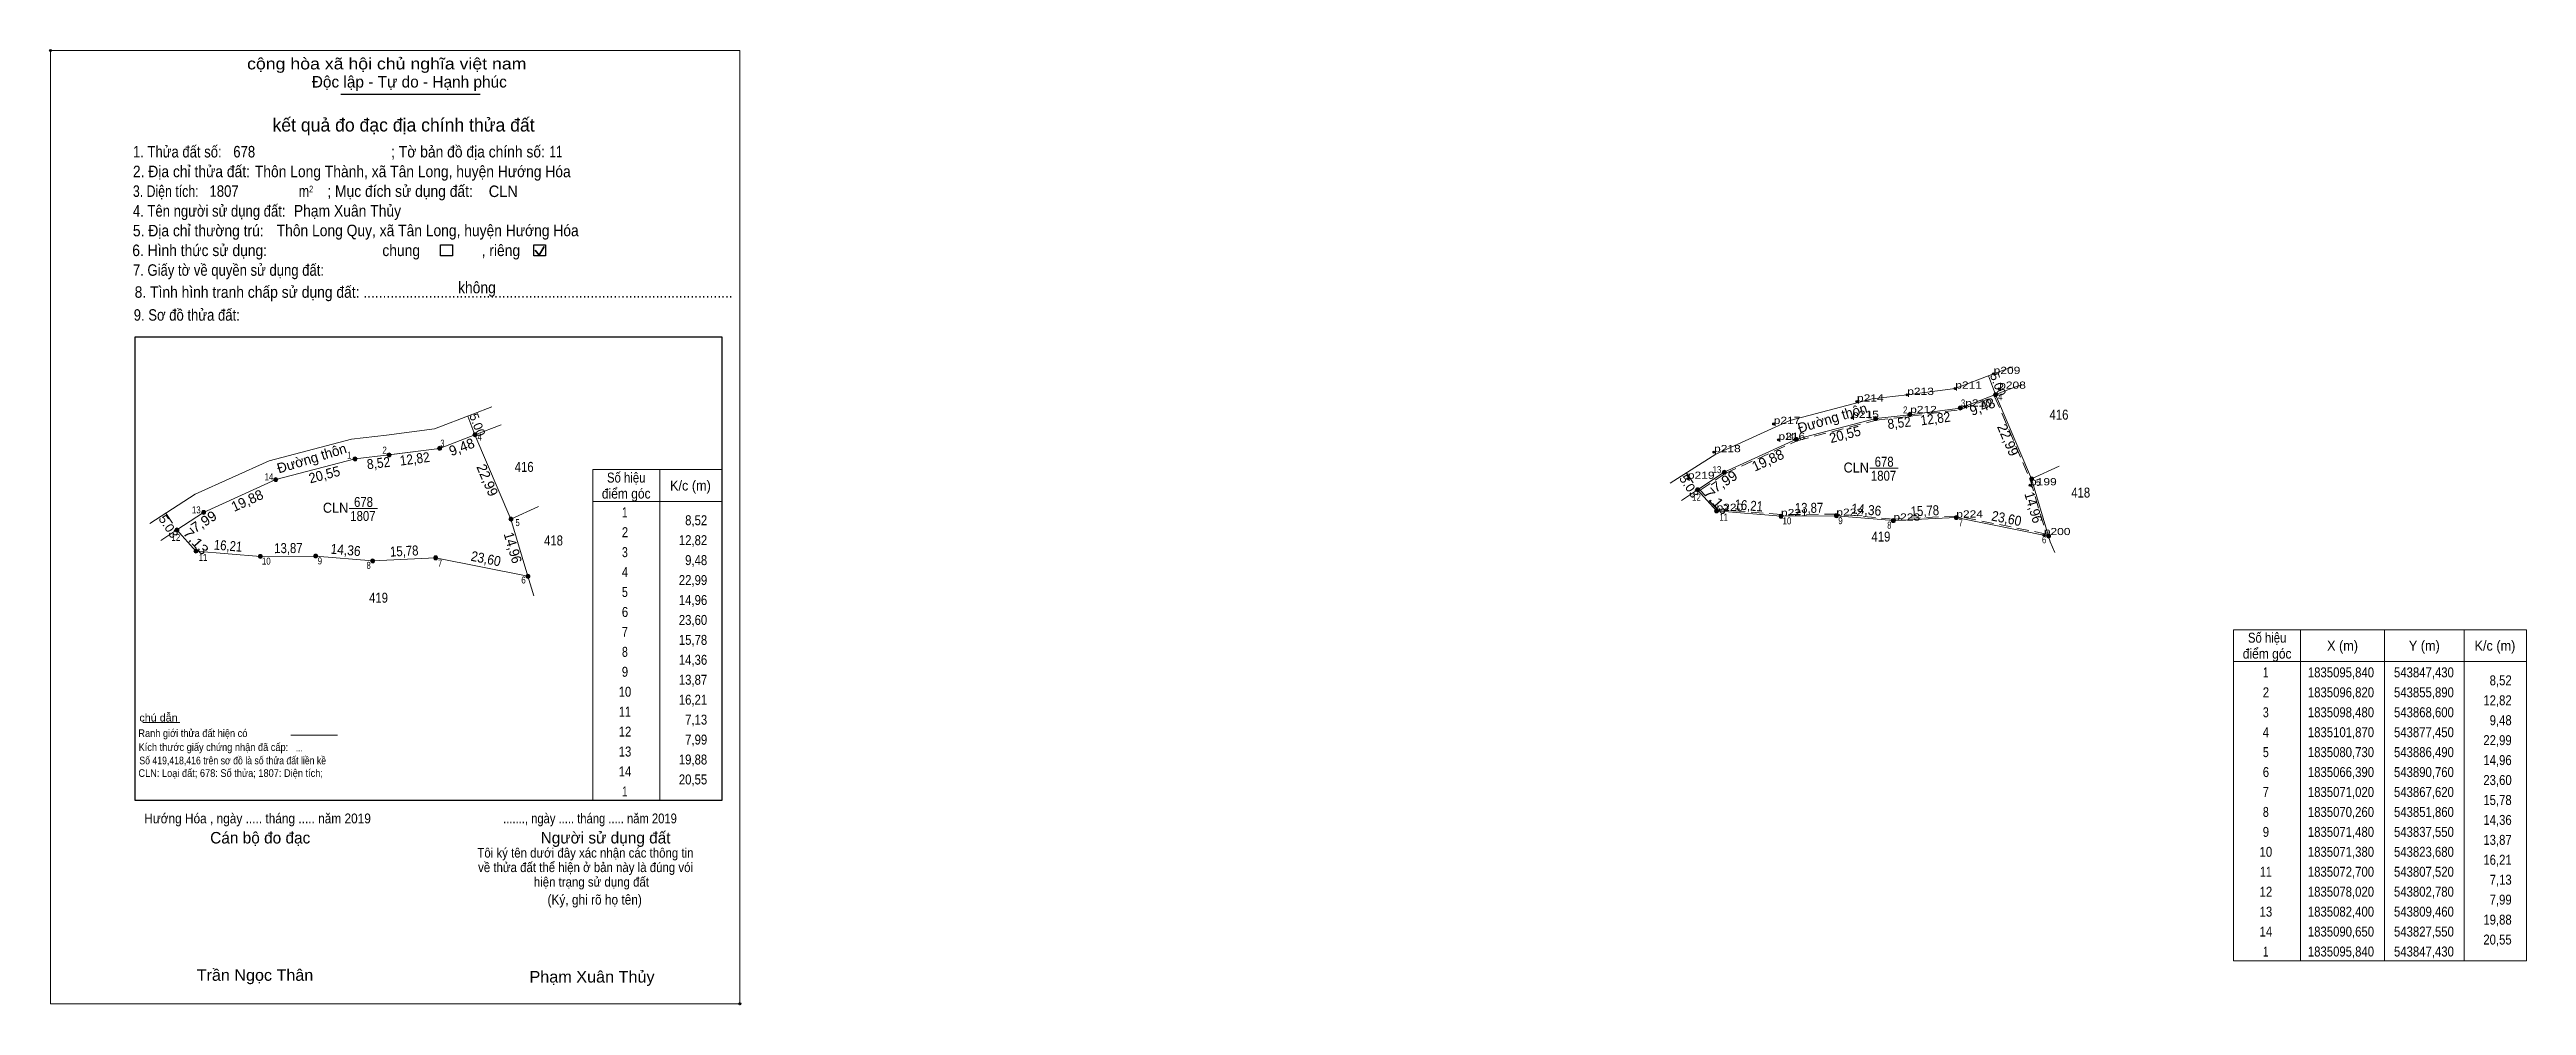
# Model space of a CAD drawing. Header units: metres. Extents: x 543390 to 544011, y 1834949 to 1835188.
import ezdxf
from ezdxf.enums import TextEntityAlignment as Align

# ---------------------------------------------------------------- set-up
doc = ezdxf.new("R2010")
doc.units = ezdxf.units.M
doc.header["$PDMODE"] = 32
doc.header["$PDSIZE"] = 0.5
doc.linetypes.add('MEDIUM_DASHED', pattern=[4.5, 3, -1.5])
for name, color, linetype, lineweight in [('1', 7, 'Continuous', 13), ('10', 7, 'Continuous', 13), ('17', 7, 'Continuous', 13), ('2', 7, 'Continuous', 25), ('6', 7, 'Continuous', 13), ('61', 7, 'Continuous', 13), ('63', 7, 'Continuous', 13)]:
    doc.layers.add(name, color=color, linetype=linetype, lineweight=lineweight)
doc.layers.add('12', color=7, linetype='Continuous')
doc.layers.add('7', color=7, linetype='Continuous')

msp = doc.modelspace()

# ---------------------------------------------------------------- hatches: boundary and pattern name
at = {"layer": '63'}
for points in [[(543877.95, 1835101.87, 1), (543876.95, 1835101.87, 1)], [(543847.93, 1835095.84, 1), (543846.93, 1835095.84, 1)], [(543856.47, 1835096.83, 1), (543855.47, 1835096.83, 1)], [(543869.1, 1835098.48, 1), (543868.1, 1835098.48, 1)], [(543475.3, 1835086.744, 1), (543474.3, 1835086.744, 1)], [(543487.93, 1835088.394, 1), (543486.93, 1835088.394, 1)], [(543496.78, 1835091.784, 1), (543495.78, 1835091.784, 1)], [(543828.05, 1835090.65, 1), (543827.05, 1835090.65, 1)], [(543446.88, 1835080.564, 1), (543445.88, 1835080.564, 1)], [(543466.76, 1835085.754, 1), (543465.76, 1835085.754, 1)], [(543809.96, 1835082.4, 1), (543808.96, 1835082.4, 1)], [(543886.99, 1835080.73, 1), (543885.99, 1835080.73, 1)], [(543803.28, 1835078.02, 1), (543802.28, 1835078.02, 1)], [(543422.11, 1835067.934, 1), (543421.11, 1835067.934, 1)], [(543428.79, 1835072.314, 1), (543427.79, 1835072.314, 1)], [(543505.82, 1835070.644, 1), (543504.82, 1835070.644, 1)], [(543808.02, 1835072.7, 1), (543807.02, 1835072.7, 1)], [(543824.18, 1835071.38, 1), (543823.18, 1835071.38, 1)], [(543838.05, 1835071.48, 1), (543837.05, 1835071.48, 1)], [(543852.36, 1835070.26, 1), (543851.36, 1835070.26, 1)], [(543868.12, 1835071.02, 1), (543867.12, 1835071.02, 1)], [(543426.85, 1835062.614, 1), (543425.85, 1835062.614, 1)], [(543891.26, 1835066.39, 1), (543890.26, 1835066.39, 1)], [(543443.01, 1835061.294, 1), (543442.01, 1835061.294, 1)], [(543456.88, 1835061.394, 1), (543455.88, 1835061.394, 1)], [(543471.19, 1835060.174, 1), (543470.19, 1835060.174, 1)], [(543486.95, 1835060.934, 1), (543485.95, 1835060.934, 1)], [(543510.09, 1835056.304, 1), (543509.09, 1835056.304, 1)]]:
    msp.add_hatch(color=256, dxfattribs=at).paths.add_polyline_path(points)

# ---------------------------------------------------------------- linework, layer by layer
at = {"layer": '1'}
for points in [[(543847.43, 1835095.84), (543855.89, 1835096.82), (543868.6, 1835098.48), (543877.45, 1835101.87), (543886.49, 1835080.73), (543890.76, 1835066.39), (543867.62, 1835071.02), (543851.86, 1835070.26), (543837.55, 1835071.48), (543823.68, 1835071.38), (543807.52, 1835072.7), (543802.78, 1835078.02), (543809.46, 1835082.4), (543827.55, 1835090.65)], [(543466.26, 1835085.75), (543474.72, 1835086.73), (543487.43, 1835088.39), (543496.28, 1835091.78), (543505.32, 1835070.64), (543509.59, 1835056.3), (543486.45, 1835060.93), (543470.69, 1835060.17), (543456.38, 1835061.39), (543442.51, 1835061.29), (543426.35, 1835062.61), (543421.61, 1835067.93), (543428.29, 1835072.31), (543446.38, 1835080.56)]]:
    msp.add_lwpolyline(points, close=True, dxfattribs=at)
at = {"layer": '1', "linetype": 'MEDIUM_DASHED'}
msp.add_lwpolyline([(543847.5, 1835095.45), (543855.94, 1835096.42), (543868.7, 1835098.09), (543877.23, 1835101.36), (543886.11, 1835080.59), (543890.19, 1835066.91), (543867.65, 1835071.42), (543851.87, 1835070.66), (543837.57, 1835071.88), (543823.69, 1835071.78), (543807.71, 1835073.09), (543803.39, 1835077.94), (543809.65, 1835082.05), (543827.68, 1835090.27)], close=True, dxfattribs=at)
at = {"layer": '10'}
for p, q in [((543876.98, 1835107.04), (543881.72, 1835108.86)), ((543877.45, 1835101.87), (543884.06, 1835104.4)), ((543495.81, 1835096.95), (543500.55, 1835098.77)), ((543496.28, 1835091.78), (543502.89, 1835094.31)), ((543847.43, 1835095.84), (543855.89, 1835096.82)), ((543466.26, 1835085.75), (543474.72, 1835086.73)), ((543802.78, 1835078.02), (543809.46, 1835082.4)), ((543890.76, 1835066.39), (543886.49, 1835080.73)), ((543421.61, 1835067.93), (543428.29, 1835072.31)), ((543509.59, 1835056.3), (543505.32, 1835070.64)), ((543891.18, 1835064.96), (543892.35, 1835062.25))]:
    msp.add_line(p, q, dxfattribs=at)
for points in [[(543846.5, 1835100.77), (543855.32, 1835101.79), (543867.37, 1835103.36), (543876.98, 1835107.04)], [(543855.97, 1835096.83), (543868.6, 1835098.48), (543877.45, 1835101.87)], [(543877.45, 1835101.87), (543886.49, 1835080.73), (543893.37, 1835083.91)], [(543465.33, 1835090.68), (543474.15, 1835091.7), (543486.2, 1835093.27), (543495.81, 1835096.95)], [(543474.8, 1835086.74), (543487.43, 1835088.39), (543496.28, 1835091.78)], [(543496.28, 1835091.78), (543505.32, 1835070.64), (543512.2, 1835073.82)], [(543802.78, 1835078.02), (543807.52, 1835072.7), (543823.68, 1835071.38), (543837.55, 1835071.48), (543851.86, 1835070.26), (543867.62, 1835071.02), (543890.76, 1835066.39), (543891.18, 1835064.96)], [(543421.61, 1835067.93), (543426.35, 1835062.61), (543442.51, 1835061.29), (543456.38, 1835061.39), (543470.69, 1835060.17), (543486.45, 1835060.93), (543509.59, 1835056.3), (543511.03, 1835051.41)]]:
    msp.add_lwpolyline(points, dxfattribs=at)
at = {"layer": '17'}
msp.add_line((543413.05, 1835019.64), (543422.31, 1835019.64), dxfattribs=at)
at = {"layer": '2'}
for p, q in [((543462.7, 1835177.19), (543497.65, 1835177.19)), ((543411.11, 1835116.38), (543558.23, 1835116.38)), ((543558.23, 1835116.38), (543558.23, 1835000.06))]:
    msp.add_line(p, q, dxfattribs=at)
at = {"layer": '2', "lineweight": 35}
for p, q in [((543511.44, 1835138.12), (543512.42, 1835136.84)), ((543512.42, 1835136.84), (543513.62, 1835138.98))]:
    msp.add_line(p, q, dxfattribs=at)
at = {"layer": '2', "lineweight": 13}
msp.add_lwpolyline([(543389.92, 1835188.15), (543562.73, 1835188.15), (543562.73, 1834949.13), (543389.92, 1834949.13)], close=True, dxfattribs=at)
at = {"layer": '2'}
for points in [[(543487.71, 1835139.4), (543490.67, 1835139.4), (543490.67, 1835136.63), (543487.71, 1835136.63)], [(543511.06, 1835139.4), (543514.02, 1835139.4), (543514.02, 1835136.63), (543511.06, 1835136.63)]]:
    msp.add_lwpolyline(points, close=True, dxfattribs=at)
msp.add_lwpolyline([(543558.23, 1835000.06), (543411.11, 1835000.06), (543411.11, 1835116.38)], dxfattribs=at)
for p in [(543389.92, 1835188.15), (543562.72, 1834949.13)]:
    msp.add_point(p, dxfattribs=at)
at = {"layer": '6'}
msp.add_line((543450.19, 1835016.49), (543461.89, 1835016.49), dxfattribs=at)
at = {"layer": '61'}
for p, q in [((543795.94, 1835079.62), (543807.38, 1835086.95)), ((543414.77, 1835069.53), (543426.21, 1835076.86)), ((543798.7, 1835075.34), (543802.78, 1835078.02)), ((543417.53, 1835065.25), (543421.61, 1835067.93))]:
    msp.add_line(p, q, dxfattribs=at)
for points in [[(543807.38, 1835086.95), (543825.86, 1835095.38), (543846.5, 1835100.77)], [(543809.46, 1835082.4), (543827.55, 1835090.65), (543847.43, 1835095.84)], [(543426.21, 1835076.86), (543444.69, 1835085.29), (543465.33, 1835090.68)], [(543428.29, 1835072.31), (543446.38, 1835080.56), (543466.26, 1835085.75)]]:
    msp.add_lwpolyline(points, dxfattribs=at)
at = {"layer": '63'}
for p, q in [((543875.66, 1835106.54), (543877.45, 1835101.87)), ((543494.49, 1835096.45), (543496.28, 1835091.78)), ((543542.63, 1835083.06), (543542.63, 1835000.06)), ((543542.63, 1835083.06), (543542.63, 1835000.06)), ((543558.23, 1835083.06), (543558.23, 1835000.06)), ((543845.91, 1835083.39), (543853.02, 1835083.39)), ((543464.74, 1835073.3), (543471.85, 1835073.3)), ((543953.94, 1835042.91), (543953.94, 1834959.91)), ((543974.94, 1835042.91), (543974.94, 1834959.91)), ((543994.94, 1835042.91), (543994.94, 1834959.91)), ((543937.14, 1835034.91), (544010.54, 1835034.91))]:
    msp.add_line(p, q, dxfattribs=at)
at = {"layer": '63', "linetype": 'MEDIUM_DASHED'}
for p, q in [((543800.02, 1835082.23), (543802.78, 1835078.02)), ((543418.85, 1835072.14), (543421.61, 1835067.93))]:
    msp.add_line(p, q, dxfattribs=at)
at = {"layer": '63'}
for points in [[(543525.83, 1835000.06), (543525.83, 1835083.06), (543542.63, 1835083.06), (543558.23, 1835083.06)], [(543525.83, 1835075.06), (543542.63, 1835075.06), (543558.23, 1835075.06)], [(543558.23, 1835000.06), (543542.63, 1835000.06), (543525.83, 1835000.06)]]:
    msp.add_lwpolyline(points, dxfattribs=at)
msp.add_lwpolyline([(543937.14, 1835042.91), (544010.54, 1835042.91), (544010.54, 1834959.91), (543937.14, 1834959.91)], close=True, dxfattribs=at)
for centre in [(543877.45, 1835101.87), (543847.43, 1835095.84), (543855.97, 1835096.83), (543868.6, 1835098.48), (543474.8, 1835086.744), (543487.43, 1835088.394), (543496.28, 1835091.784), (543827.55, 1835090.65), (543446.38, 1835080.564), (543466.26, 1835085.754), (543809.46, 1835082.4), (543886.49, 1835080.73), (543802.78, 1835078.02), (543421.61, 1835067.934), (543428.29, 1835072.314), (543505.32, 1835070.644), (543807.52, 1835072.7), (543823.68, 1835071.38), (543837.55, 1835071.48), (543851.86, 1835070.26), (543867.62, 1835071.02), (543426.35, 1835062.614), (543890.76, 1835066.39), (543442.51, 1835061.294), (543456.38, 1835061.394), (543470.69, 1835060.174), (543486.45, 1835060.934), (543509.59, 1835056.304)]:
    msp.add_circle(centre, 0.5, dxfattribs=at)
at = {"layer": '7'}
for p in [(543876.98, 1835107.05), (543842.73, 1835100.13), (543855.32, 1835101.79), (543867.37, 1835103.36), (543878.37, 1835103.33), (543821.85, 1835094.5), (543841.53, 1835096.02), (543856.05, 1835097.23), (543869.86, 1835098.86), (543806.89, 1835087.43), (543823.04, 1835090.51), (543800.34, 1835080.75), (543886.11, 1835079.12), (543807.52, 1835072.69), (543823.68, 1835071.37), (543837.55, 1835071.48), (543851.86, 1835070.26), (543867.62, 1835071.02), (543889.55, 1835066.63)]:
    msp.add_point(p, dxfattribs=at)

# ---------------------------------------------------------------- texts
at = {"layer": '1'}
for p in [(543836.926, 1835094.791), (543455.756, 1835084.701)]:
    msp.add_text('Đường thôn', height=2.5, rotation=16.917, dxfattribs=at).set_placement(p, align=Align.CENTER)
for s, width, p in [('416', 0.85, (543893.36, 1835095.59)), ('416', 0.85, (543508.64, 1835082.49)), ('CLN', 0.95, (543842.545, 1835082.33)), ('1807', 0.85, (543849.39, 1835080.27)), ('678', 0.85, (543849.54, 1835083.78)), ('CLN', 0.95, (543461.375, 1835072.24)), ('678', 0.85, (543468.37, 1835073.69)), ('418', 0.85, (543898.81, 1835076.05)), ('1807', 0.85, (543468.22, 1835070.18)), ('418', 0.85, (543516, 1835064.04)), ('419', 0.85, (543848.725, 1835065.01)), ('419', 0.85, (543472.135, 1835049.68))]:
    msp.add_text(s, height=2.5, dxfattribs=dict(at, width=width)).set_placement(p, align=Align.CENTER)
at = {"layer": '12', "width": 1.25}
for s, p in [('p209', (543876.98, 1835107.04)), ('p214', (543842.73, 1835100.13)), ('p213', (543855.32, 1835101.79)), ('p211', (543867.37, 1835103.36)), ('p210', (543869.86, 1835098.86)), ('p208', (543878.37, 1835103.34)), ('p217', (543821.86, 1835094.5)), ('p215', (543841.52, 1835096.02)), ('p212', (543856.05, 1835097.23)), ('p218', (543806.9, 1835087.43)), ('p216', (543823.04, 1835090.51)), ('p219', (543800.34, 1835080.75)), ('p199', (543886.11, 1835079.12)), ('p220', (543807.52, 1835072.7)), ('p221', (543823.68, 1835071.38)), ('p222', (543837.55, 1835071.48)), ('p223', (543851.86, 1835070.26)), ('p224', (543867.62, 1835071.02)), ('p200', (543889.55, 1835066.63))]:
    msp.add_text(s, height=1.8, dxfattribs=at).set_placement(p)
at = {"layer": '2'}
for s, height, width, p in [('cộng hòa xã hội chủ nghĩa việt nam', 2.884, 1.15, (543439.19, 1835183.41)), ('1. Thửa đất số:', 2.884, 0.85, (543410.57, 1835161.33)), ('678', 2.89, 0.85, (543435.73, 1835161.33)), ('; Tờ bản đồ địa chính số:', 2.884, 0.9, (543475.29, 1835161.33)), ('11', 2.89, 0.75, (543515, 1835161.36)), ('2. Địa chỉ thửa đất:', 2.884, 0.9, (543410.57, 1835156.38)), ('Thôn Long Thành, xã Tân Long, huyện Hướng Hóa', 2.88, 0.9, (543441.14, 1835156.38)), ('4. Tên người sử dụng đất:', 2.884, 0.85, (543410.57, 1835146.49)), ('3. Diện tích:', 2.884, 0.8, (543410.57, 1835151.44)), ('1807', 2.89, 0.85, (543429.77, 1835151.46)), ('Phạm Xuân Thủy', 2.89, 0.9, (543450.91, 1835146.52)), ('m', 2.884, 0.8, (543452.15, 1835151.44)), ('2', 1.648, 0.8, (543454.74, 1835152.6)), ('; Mục đích sử dụng đất:', 2.884, 0.9, (543459.3, 1835151.44)), ('CLN', 2.88, 0.95, (543499.75, 1835151.41)), ('5. Địa chỉ thường trú:', 2.884, 0.9, (543410.57, 1835141.55)), ('Thôn Long Quy, xã Tân Long, huyện Hướng Hóa', 2.88, 0.9, (543446.61, 1835141.59)), ('6. Hình thức sử dụng:', 2.884, 0.9, (543410.41, 1835136.6)), ('chung                , riêng', 2.884, 0.9, (543473.09, 1835136.6)), ('7. Giấy tờ về quyền sử dụng đất:', 2.884, 0.85, (543410.57, 1835131.66)), ('không', 2.885, 0.9, (543492.07, 1835127.28)), ('8. Tình hình tranh chấp sử dụng đất: ................................................................................................', 2.884, 0.9, (543411.01, 1835126.14)), ('9. Sơ đồ thửa đất:', 2.884, 0.85, (543410.78, 1835120.4)), ('Hướng Hóa , ngày ..... tháng ..... năm 2019', 2.47, 0.9, (543413.4, 1834994.35)), ('......., ngày ..... tháng ..... năm 2019', 2.47, 0.85, (543503.37, 1834994.35)), ('(Ký, ghi rõ họ tên)', 2.473, 0.9, (543514.49, 1834973.99)), ('Trần Ngọc Thân', 2.88, 1.05, (543426.56, 1834954.87)), ('Phạm Xuân Thủy', 2.89, 1.05, (543509.97, 1834954.44))]:
    msp.add_text(s, height=height, dxfattribs=dict(at, width=width)).set_placement(p)
for s, height, p in [('Độc lập - Tự do - Hạnh phúc', 2.884, (543455.41, 1835178.87)), ('Cán bộ đo đạc', 2.885, (543429.94, 1834989.3)), ('Người sử dụng đất', 2.884, (543512.77, 1834989.3))]:
    msp.add_text(s, height=height, dxfattribs=at).set_placement(p)
for s, height, p in [('kết quả đo đạc địa chính thửa đất', 3.297, (543478.415, 1835167.84)), ('.', 0.824, (543562.702, 1834948.68))]:
    msp.add_text(s, height=height, dxfattribs=at).set_placement(p, align=Align.CENTER)
at = {"layer": '2', "width": 0.9}
for s, height, p in [('...', 1.6, (543452.235, 1835012.45)), ('Tôi ký tên dưới đây xác nhận các thông tin', 2.383, (543524, 1834985.77)), ('về thửa đất thể hiện ở bản này là đúng vói', 2.383, (543524.03, 1834982.13)), ('hiện trạng sử dụng đất', 2.383, (543525.49, 1834978.48))]:
    msp.add_text(s, height=height, dxfattribs=at).set_placement(p, align=Align.CENTER)
at = {"layer": '6'}
for s, width, p in [('chú dẫn', 1.05, (543412.19, 1835019.89)), ('Ranh giới thửa đất hiện có ', 0.9, (543411.93, 1835016)), ('Kích thước giấy chứng nhận đã cấp:', 0.9, (543412, 1835012.5)), ('CLN: Loại đất; 678: Số thửa; 1807: Diện tích;', 0.9, (543411.95, 1835006)), ('Số 419,418,416 trên sơ đồ là số thửa đất liền kề', 0.85, (543412.18, 1835009.16))]:
    msp.add_text(s, height=1.92, dxfattribs=dict(at, width=width)).set_placement(p)
at = {"layer": '63'}
for s, height, rotation, p in [('5.00', 2.25, 290.972, (543877.051, 1835103.983)), ('9,48', 2.5, 20.959, (543874.603, 1835097.652)), ('5.00', 2.25, 290.972, (543495.881, 1835093.893)), ('22,99', 2.5, 293.153, (543879.431, 1835090.006)), ('9,48', 2.5, 20.959, (543493.438, 1835087.564)), ('19,88', 2.5, 24.516, (543820.911, 1835084.254)), ('22,99', 2.5, 293.153, (543498.259, 1835079.921)), ('19,88', 2.5, 24.516, (543439.741, 1835074.164))]:
    msp.add_text(s, height=height, rotation=rotation, dxfattribs=at).set_placement(p, align=Align.CENTER)
for s, height, width, p in [(' 3', 1.75, 0.8, (543869.84, 1835098.89)), (' 4', 1.75, 0.85, (543879.2, 1835100.41)), (' 1', 1.75, 0.75, (543846.48, 1835095.89)), (' 2', 1.75, 0.85, (543855.38, 1835097.15)), (' 1', 1.75, 0.75, (543465.31, 1835085.8)), (' 2', 1.75, 0.85, (543474.21, 1835087.06)), (' 3', 1.75, 0.8, (543488.67, 1835088.8)), (' 4', 1.75, 0.85, (543498.03, 1835090.32)), (' 14', 1.75, 0.85, (543826.95, 1835090.47)), (' 14', 1.75, 0.85, (543445.78, 1835080.38)), (' 13', 1.75, 0.85, (543808.73, 1835082.17)), (' 5', 1.75, 0.8, (543888.68, 1835078.98)), (' 12', 1.75, 0.85, (543803.6, 1835075.28)), (' 13', 1.75, 0.85, (543427.56, 1835072.08)), (' 5', 1.75, 0.8, (543507.51, 1835068.89)), ('8,52', 2.5, 0.85, (543554.52, 1835069.11)), (' 11', 1.75, 0.8, (543810.36, 1835070.25)), (' 10', 1.75, 0.85, (543826.27, 1835069.33)), (' 9', 1.75, 0.85, (543839.15, 1835069.38)), (' 8', 1.75, 0.8, (543851.35, 1835068.26)), (' 7', 1.75, 0.8, (543869.26, 1835068.82)), (' 12', 1.75, 0.85, (543422.43, 1835065.19)), ('12,82', 2.5, 0.85, (543554.52, 1835064.11)), (' 6', 1.75, 0.85, (543890.2, 1835064.59)), (' 11', 1.75, 0.8, (543429.19, 1835060.16)), (' 10', 1.75, 0.85, (543445.1, 1835059.24)), (' 9', 1.75, 0.85, (543457.98, 1835059.29)), (' 8', 1.75, 0.8, (543470.18, 1835058.17)), (' 7', 1.75, 0.8, (543488.09, 1835058.73)), (' 6', 1.75, 0.85, (543509.03, 1835054.5)), ('22,99', 2.5, 0.85, (543554.52, 1835054.11)), ('9,48', 2.5, 0.85, (543554.52, 1835059.11)), ('14,96', 2.5, 0.85, (543554.52, 1835049.11)), ('23,60', 2.5, 0.85, (543554.52, 1835044.11)), ('15,78', 2.5, 0.85, (543554.52, 1835039.11)), ('14,36', 2.5, 0.85, (543554.52, 1835034.11)), ('13,87', 2.5, 0.85, (543554.52, 1835029.11)), ('8,52', 2.5, 0.85, (544006.84, 1835028.96)), ('16,21', 2.5, 0.85, (543554.52, 1835024.11)), ('12,82', 2.5, 0.85, (544006.84, 1835023.96)), ('7,13', 2.5, 0.85, (543554.52, 1835019.11)), ('9,48', 2.5, 0.85, (544006.84, 1835018.96)), ('7,99', 2.5, 0.85, (543554.52, 1835014.11)), ('22,99', 2.5, 0.85, (544006.84, 1835013.96)), ('20,55', 2.5, 0.85, (543554.52, 1835004.11)), ('19,88', 2.5, 0.85, (543554.52, 1835009.11)), ('23,60', 2.5, 0.85, (544006.84, 1835003.96)), ('14,96', 2.5, 0.85, (544006.84, 1835008.96)), ('15,78', 2.5, 0.85, (544006.84, 1834998.96)), ('14,36', 2.5, 0.85, (544006.84, 1834993.96)), ('13,87', 2.5, 0.85, (544006.84, 1834988.96)), ('16,21', 2.5, 0.85, (544006.84, 1834983.96)), ('7,13', 2.5, 0.85, (544006.84, 1834978.96)), ('7,99', 2.5, 0.85, (544006.84, 1834973.96)), ('19,88', 2.5, 0.85, (544006.84, 1834968.96)), ('20,55', 2.5, 0.85, (544006.84, 1834963.96))]:
    msp.add_text(s, height=height, dxfattribs=dict(at, width=width)).set_placement(p, align=Align.RIGHT)
for s, height, rotation, width, p in [('20,55', 2.5, 14.631, 0.95, (543840.054, 1835090.678)), ('8,52', 2.5, 6.608, 0.9, (543853.446, 1835093.55)), ('12,82', 2.5, 7.441, 0.9, (543862.548, 1835094.621)), ('12,82', 2.5, 7.441, 0.9, (543481.378, 1835084.531)), ('20,55', 2.5, 14.631, 0.95, (543458.884, 1835080.588)), ('8,52', 2.5, 6.608, 0.9, (543472.276, 1835083.46)), ('5.03', 2.25, 303.248, 1.05, (543799.742, 1835078.262)), ('7,99', 2.5, 33.252, 1.05, (543810.19, 1835079.05)), ('7,13', 2.5, 311.7, 1.15, (543806.619, 1835074.317)), ('16,21', 2.5, 355.33, 0.85, (543815.503, 1835072.817)), ('13,87', 2.5, 0.413, 0.85, (543830.721, 1835072.216)), ('14,36', 2.5, 355.127, 0.9, (543844.959, 1835071.753)), ('14,96', 2.5, 286.582, 0.95, (543885.78, 1835073.202)), ('5.03', 2.25, 303.248, 1.05, (543418.572, 1835068.172)), ('7,13', 2.5, 311.7, 1.15, (543425.449, 1835064.227)), ('7,99', 2.5, 33.252, 1.05, (543429.025, 1835068.963)), ('15,78', 2.5, 2.761, 0.85, (543859.8, 1835071.486)), ('23,60', 2.5, 348.685, 0.9, (543879.975, 1835069.589)), ('16,21', 2.5, 355.33, 0.85, (543434.333, 1835062.727)), ('13,87', 2.5, 0.413, 0.85, (543449.551, 1835062.126)), ('14,36', 2.5, 355.127, 0.9, (543463.789, 1835061.663)), ('15,78', 2.5, 2.761, 0.85, (543478.635, 1835061.396)), ('23,60', 2.5, 348.685, 0.9, (543498.805, 1835059.499)), ('14,96', 2.5, 286.582, 0.95, (543504.611, 1835063.107))]:
    msp.add_text(s, height=height, rotation=rotation, dxfattribs=dict(at, width=width)).set_placement(p, align=Align.CENTER)
for s, width, p in [('Số hiệu', 0.85, (543534.22, 1835079.81)), ('điểm góc', 0.9, (543534.22, 1835075.81)), ('K/c (m)', 0.95, (543550.32, 1835077.81)), (' 2', 0.85, (543533.52, 1835066.11)), (' 1', 0.75, (543533.515, 1835071.11)), (' 3', 0.8, (543533.52, 1835061.11)), (' 4', 0.85, (543533.515, 1835056.11)), (' 5', 0.8, (543533.52, 1835051.11)), (' 6', 0.85, (543533.52, 1835046.11)), (' 7', 0.8, (543533.52, 1835041.11)), (' 8', 0.8, (543533.52, 1835036.11)), ('điểm góc', 0.9, (543945.54, 1835035.66)), ('Số hiệu', 0.85, (543945.54, 1835039.66)), ('X (m)', 0.95, (543964.44, 1835037.66)), ('Y (m)', 0.95, (543984.935, 1835037.66)), ('K/c (m)', 0.95, (544002.64, 1835037.66)), (' 9', 0.85, (543533.515, 1835031.11)), (' 1', 0.75, (543944.835, 1835030.96)), ('1835095,840', 0.85, (543964.04, 1835030.96)), ('543847,430', 0.85, (543984.845, 1835030.96)), (' 10', 0.85, (543533.515, 1835026.11)), (' 2', 0.85, (543944.84, 1835025.96)), ('1835096,820', 0.85, (543964.04, 1835025.96)), ('543855,890', 0.85, (543984.845, 1835025.96)), (' 12', 0.85, (543533.52, 1835016.11)), (' 11', 0.8, (543533.515, 1835021.11)), (' 3', 0.8, (543944.84, 1835020.96)), ('1835098,480', 0.85, (543964.04, 1835020.96)), ('543868,600', 0.85, (543984.845, 1835020.96)), (' 13', 0.85, (543533.52, 1835011.11)), (' 4', 0.85, (543944.835, 1835015.96)), (' 5', 0.8, (543944.84, 1835010.96)), ('1835101,870', 0.85, (543964.04, 1835015.96)), ('1835080,730', 0.85, (543964.04, 1835010.96)), ('543877,450', 0.85, (543984.845, 1835015.96)), ('543886,490', 0.85, (543984.845, 1835010.96)), (' 14', 0.85, (543533.515, 1835006.11)), (' 6', 0.85, (543944.84, 1835005.96)), ('1835066,390', 0.85, (543964.04, 1835005.96)), ('543890,760', 0.85, (543984.845, 1835005.96)), (' 1', 0.75, (543533.515, 1835001.11)), (' 7', 0.8, (543944.84, 1835000.96)), ('1835071,020', 0.85, (543964.04, 1835000.96)), ('543867,620', 0.85, (543984.845, 1835000.96)), (' 8', 0.8, (543944.84, 1834995.96)), ('1835070,260', 0.85, (543964.04, 1834995.96)), ('543851,860', 0.85, (543984.845, 1834995.96)), (' 10', 0.85, (543944.835, 1834985.96)), (' 9', 0.85, (543944.835, 1834990.96)), ('1835071,480', 0.85, (543964.04, 1834990.96)), ('1835071,380', 0.85, (543964.04, 1834985.96)), ('543837,550', 0.85, (543984.845, 1834990.96)), ('543823,680', 0.85, (543984.845, 1834985.96)), (' 11', 0.8, (543944.835, 1834980.96)), ('1835072,700', 0.85, (543964.04, 1834980.96)), ('543807,520', 0.85, (543984.845, 1834980.96)), (' 12', 0.85, (543944.84, 1834975.96)), ('1835078,020', 0.85, (543964.04, 1834975.96)), ('543802,780', 0.85, (543984.845, 1834975.96)), (' 13', 0.85, (543944.84, 1834970.96)), ('1835082,400', 0.85, (543964.04, 1834970.96)), ('543809,460', 0.85, (543984.845, 1834970.96)), (' 14', 0.85, (543944.835, 1834965.96)), (' 1', 0.75, (543944.835, 1834960.96)), ('1835090,650', 0.85, (543964.04, 1834965.96)), ('1835095,840', 0.85, (543964.04, 1834960.96)), ('543827,550', 0.85, (543984.845, 1834965.96)), ('543847,430', 0.85, (543984.845, 1834960.96))]:
    msp.add_text(s, height=2.5, dxfattribs=dict(at, width=width)).set_placement(p, align=Align.CENTER)

doc.saveas('drawing.dxf')
